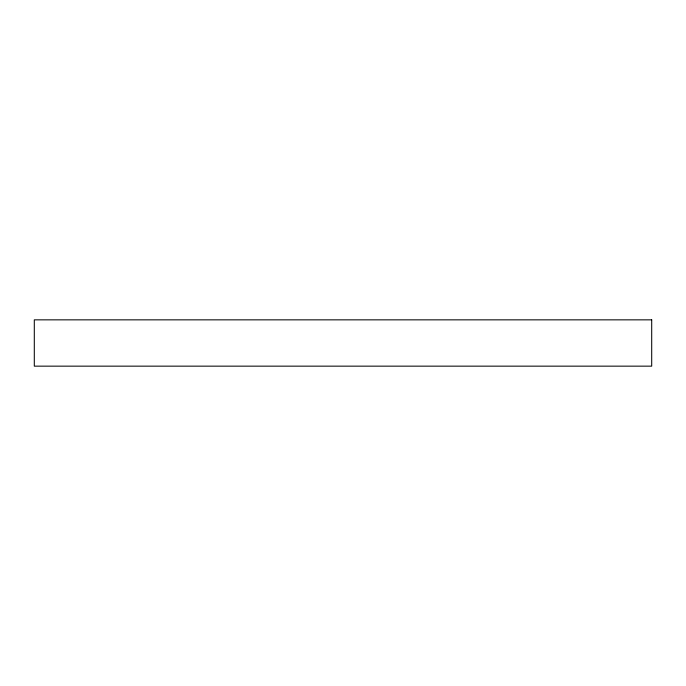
<?xml version="1.0" encoding="UTF-8"?>
<svg xmlns="http://www.w3.org/2000/svg" width="686" height="686" viewBox="0 0 686 686"><rect width="100%" height="100%" fill="white"/><g stroke="black" fill="none" stroke-linecap="round" stroke-linejoin="round"><path stroke-width="1.03" d="M651.7 319.848L34.3 319.848L34.3 366.153L651.7 366.153L651.7 319.848"/></g></svg>
